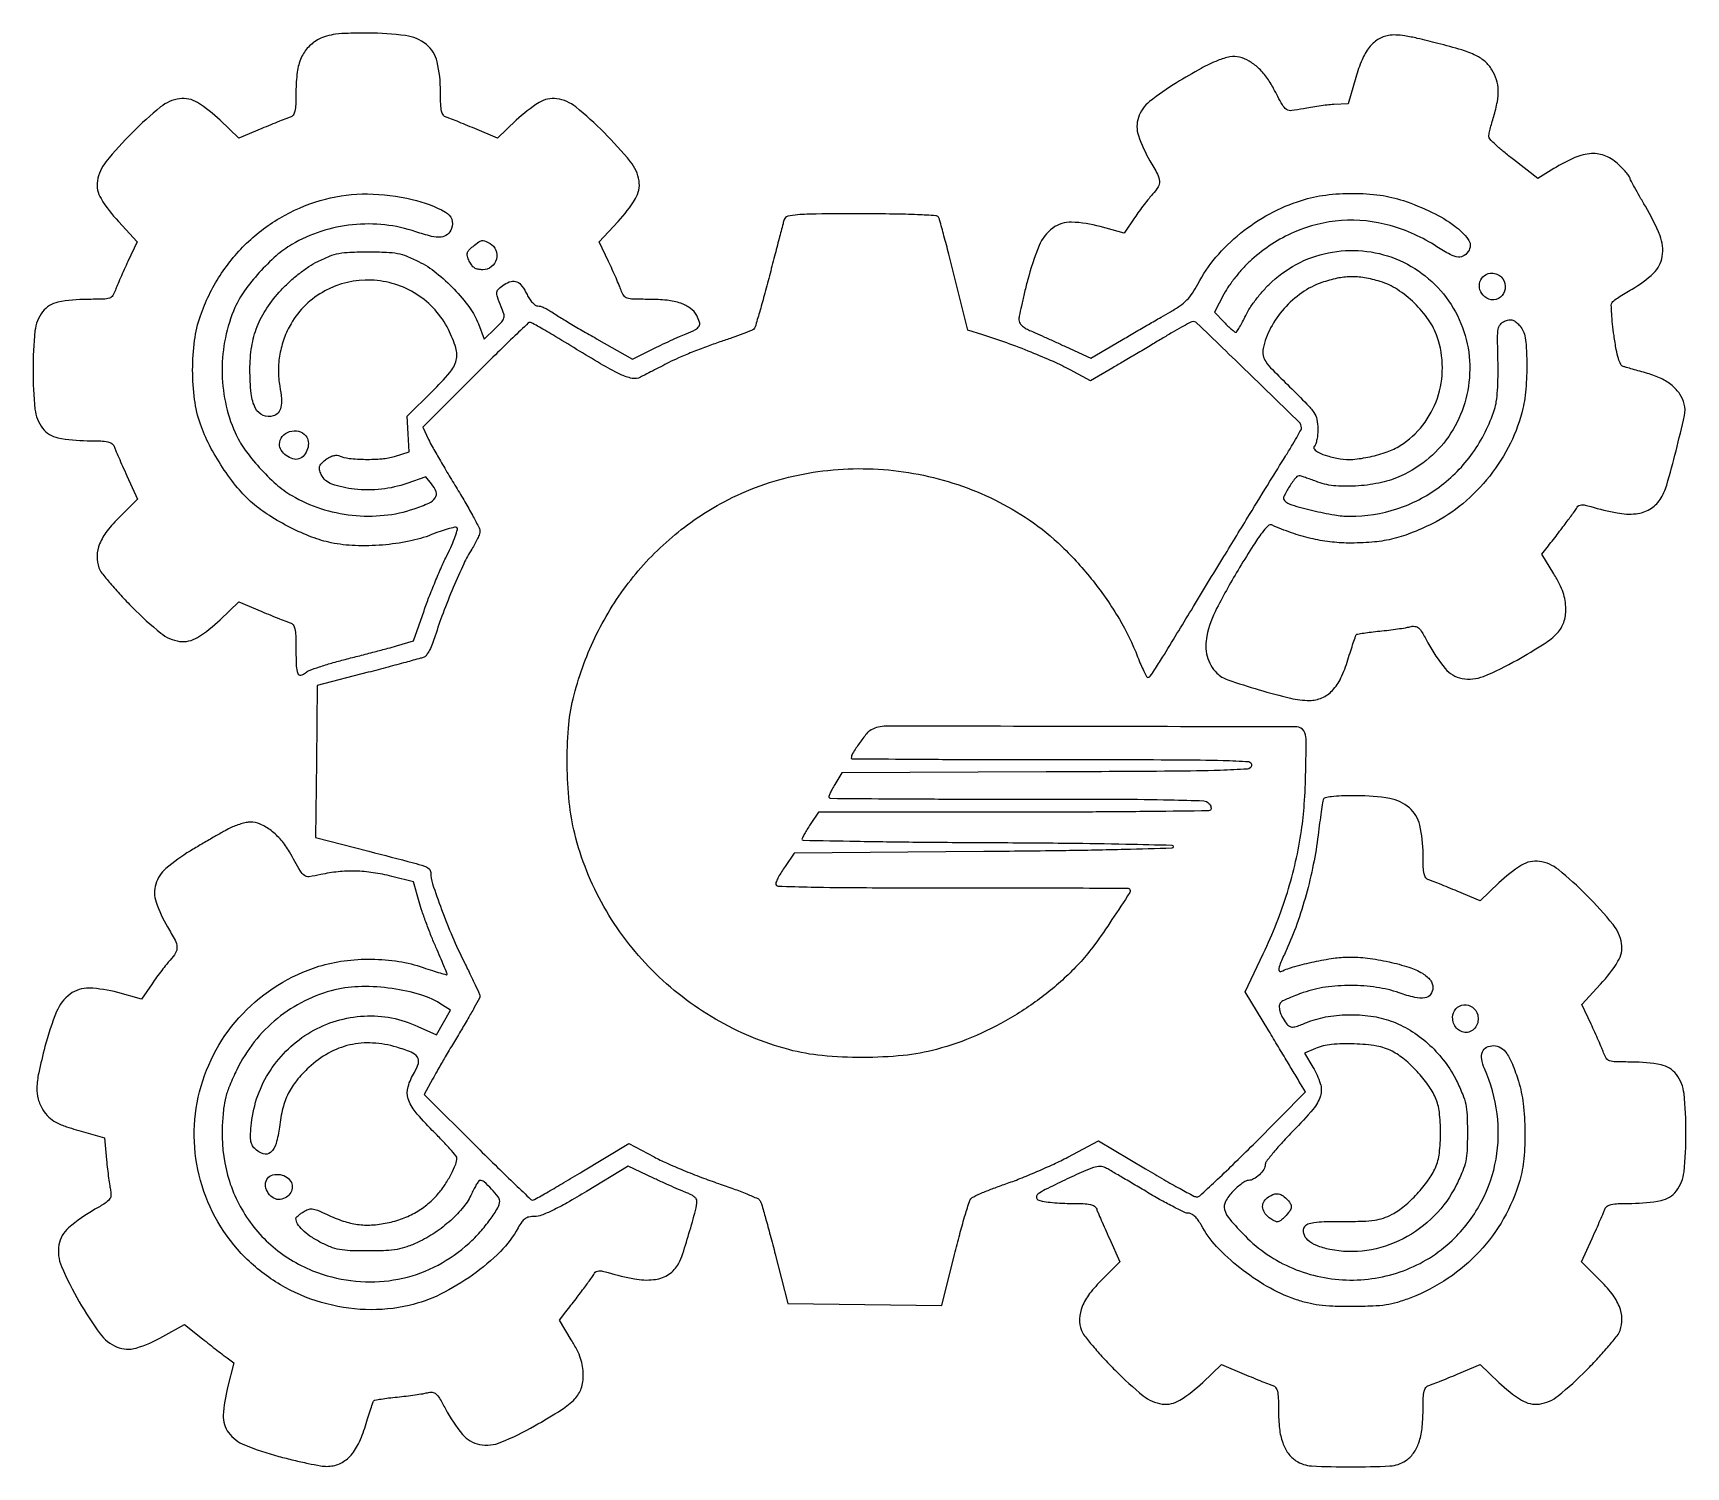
# Model space of a CAD drawing. Extents: x 94 to 597, y 81 to 517.
import ezdxf

# ---------------------------------------------------------------- set-up
doc = ezdxf.new("R2010")
doc.units = 0

msp = doc.modelspace()

# ---------------------------------------------------------------- linework, layer by layer
for points in [[(180.984398, 515.165194, 0.08125), (177.786467, 512.75009, 0.087495), (175.621391, 509.497404, 0.070145), (174.393075, 505.104962, 0.033113), (174.001554, 499.218615, -0.0082), (173.936067, 495.276967, -0.046911), (173.671855, 493.20388, -0.103425), (173.141337, 492.036765, -0.162085), (172.25, 491.404905, 0.018744), (171.200275, 491.042087, 0.002402), (168.981948, 490.168726, 0.002807), (166.359128, 489.104419, 0.002336), (163.582165, 487.944157), (156.66433, 485.015735), (150.960018, 490.456726, 0.049925), (144.023192, 495.862795, 0.177057), (138.596121, 497.029519, 0.137159), (132.827107, 494.512936, 0.025887), (124.222747, 486.723677, 0.02391), (116.189493, 477.845952, 0.133937), (113.592152, 472.051629, 0.178105), (114.67624, 466.631311, 0.049904), (119.987575, 459.639354), (125.699693, 453.5), (122.871243, 447.530757, 0.004211), (121.717287, 445.041446, 0.004038), (120.588896, 442.498131, 0.004001), (119.629654, 440.238759, 0.014518), (119.073416, 438.780757, -0.065453), (118.255643, 437.155382, -0.166567), (117.213615, 436.373332, -0.072523), (115.369082, 436.058738, -0.006034), (110.50236, 436, 0.048516), (101.588844, 435.133067, 0.18255), (96.897928, 432.224452, 0.139853), (94.587803, 426.385385, 0.024713), (94, 414.5, 0.024713), (94.587614, 402.618737, 0.139699), (96.896304, 396.778157, 0.182552), (101.583222, 393.868136, 0.048664), (110.481725, 393, -0.007865), (114.589929, 392.93537, -0.044758), (116.757134, 392.672031, -0.097467), (117.991313, 392.143383, -0.159884), (118.67711, 391.25, 0.015887), (119.086478, 390.192616, 0.001952), (120.063065, 387.91495, 0.002308), (121.246555, 385.218402, 0.001905), (122.532566, 382.354086), (125.773682, 375.208173), (120.360174, 369.861911, 0.033525), (116.529104, 365.534389, 0.06778), (114.262833, 361.596793, 0.087287), (113.466305, 357.909662, 0.099365), (114.03917, 354.347456, 0.077035), (114.936142, 352.748758, 0.009369), (117.485965, 349.620018, 0.010935), (120.687574, 346.001961, 0.008814), (124.279128, 342.252605, 0.026097), (132.840052, 334.48142, 0.137547), (138.598523, 331.968201, 0.176957), (144.024085, 333.13681, 0.049876), (150.960018, 338.543274), (156.66433, 343.984265), (163.582165, 341.055843, 0.002336), (166.359128, 339.895581, 0.002807), (168.981948, 338.831274, 0.002402), (171.200275, 337.957913, 0.018744), (172.25, 337.595095, -0.163043), (173.142484, 336.959916, -0.103099), (173.672525, 335.784234, -0.046506), (173.935717, 333.691925, -0.008047), (174, 329.698051, 0.009251), (174.097354, 324.436486, 0.086322), (174.566868, 322.225194, 0.358556), (175.498028, 321.715521, 0.137283), (176.918848, 322.420536, -0.093656), (178.049101, 323.108374, -0.008837), (181.119912, 324.202437, -0.011068), (184.863289, 325.370452, -0.008493), (189, 326.485662, 0.001439), (193.396811, 327.604707, 0.001312), (197.924929, 328.783742, 0.001312), (201.966353, 329.858727, 0.004261), (204.638056, 330.60136), (209.776111, 332.076831), (212.973069, 341.288415, -0.009126), (214.476538, 345.377913, -0.005872), (216.361318, 350.065455, -0.005902), (218.314101, 354.609935, -0.011034), (220.018188, 358.232283, 0.011987), (221.425423, 361.238473, 0.019419), (222.45906, 363.864337, 0.014112), (223.136913, 365.995462, 0.3361), (222.923736, 366.547134, 0.196105), (222.257326, 366.658976, 0.012209), (220.277975, 366.163182, 0.016588), (217.891544, 365.417059, 0.011445), (215.240561, 364.42199, -0.046336), (208.493258, 362.413147, -0.028987), (200.324822, 361.27199, -0.028832), (191.993215, 361.078665, -0.042595), (184.73742, 361.950516, -0.040661), (178.878025, 363.673544, -0.024832), (172.282676, 366.594591, -0.024692), (165.932354, 370.196524, -0.036807), (160.808067, 374.003114, -0.042579), (156.250077, 378.673712, -0.025951), (151.667206, 384.878071, -0.025736), (147.682968, 391.633874, -0.037152), (144.937838, 398, -0.050426), (143.153116, 405.551509, -0.032841), (142.564734, 414.5, -0.032841), (143.153116, 423.448491, -0.050426), (144.937838, 431, -0.06047), (150.908056, 443.245254, -0.061441), (159.607843, 453.63371, -0.061792), (170.521244, 461.548794, -0.062446), (183, 466.523178, -0.066822), (195.739273, 468.074111, -0.054432), (209.392924, 466.413153, -0.067013), (219.530032, 462.555357, -0.376329), (221.378765, 457.544662, -0.126808), (220.08852, 455.7323, -0.15378), (218.171402, 454.933746, -0.084412), (215.21932, 455.167186, -0.020247), (210.48981, 456.567342, 0.05517), (201.06135, 458.656778, 0.052476), (191.240066, 458.686235, 0.052412), (181.616363, 456.669344, 0.054749), (172.771788, 452.712146, 0.049191), (167.965413, 449.219552, 0.027691), (162.844075, 444.132234, 0.027722), (158.340414, 438.539359, 0.051575), (155.453517, 433.490811, 0.053644), (152.513985, 424.288921, 0.050651), (151.522935, 414.490532, 0.050624), (152.522092, 404.68792, 0.053463), (155.469274, 395.47356, 0.051785), (158.348221, 390.443802, 0.02763), (162.851424, 384.858973, 0.027598), (167.972024, 379.77528, 0.049167), (172.771788, 376.287854, 0.054844), (181.509906, 372.380279, 0.051003), (191.105258, 370.344962, 0.051381), (200.842438, 370.301846, 0.057596), (210, 372.285404, 0.023896), (214.43725, 374.03795, 0.135092), (216.377025, 375.647079, 0.241726), (216.627858, 377.488459, 0.087113), (215.292, 379.86129), (213.5, 382.047885), (207.774983, 380.023942, -0.058392), (200.02708, 378.265621, -0.052792), (191.807691, 378.2572, -0.057783), (184.957064, 379.788418, -0.204775), (181.700644, 382.757671, -0.039124), (181.183814, 384.176536, -0.137793), (181.186461, 385.138408, -0.124598), (181.693044, 386.01395, -0.029431), (182.950769, 387.161219, -0.042969), (183.994017, 387.866968, -0.048618), (185.101392, 388.350547, -0.054622), (186.126981, 388.564253, -0.1201), (186.914808, 388.451015, 0.068655), (190.222839, 387.62493, 0.023697), (195.152182, 387.327648, 0.024108), (200.199631, 387.506184, 0.052554), (204, 388.231454), (208.5, 389.591902), (208.190799, 395.045951), (207.881599, 400.5), (215.440799, 407.974972, 0.020199), (220.821827, 413.744063, 0.1135), (222.772128, 417.452285, 0.142586), (222.677616, 421.215025, 0.038501), (220.411734, 426.801285, 0.135866), (210.771414, 437.52209, 0.133482), (196.923562, 441.8504, 0.133962), (182.8281, 438.567996, 0.137246), (172.506202, 428.600795, 0.045694), (170.422007, 424.159472, 0.042433), (169.116279, 419.302463, 0.042752), (168.655973, 414.332689, 0.048159), (169.083807, 409.556446, -0.024534), (169.605574, 405.758397, -0.076361), (169.43836, 403.187941, -0.125181), (168.598387, 401.519718, -0.137849), (167.089725, 400.528478, -0.179077), (163.993806, 400.674296, -0.177571), (161.725152, 402.800263, -0.090206), (160.38763, 407.341108, -0.026638), (160, 414.611711, -0.039118), (160.550153, 421.633002, -0.054459), (162.201275, 427.712268, -0.054394), (165.127918, 433.297042, -0.038901), (169.507019, 438.834238, -0.021901), (172.07069, 441.370896, -0.018732), (174.979796, 443.815482, -0.019239), (177.945333, 445.945685, -0.02982), (180.672231, 447.524504, -0.02119), (184.253957, 449.136156, -0.048006), (187.103012, 449.969353, -0.037956), (190.442939, 450.347364, -0.009206), (196, 450.449694, -0.009206), (201.557061, 450.347364, -0.037956), (204.896988, 449.969353, -0.048006), (207.746043, 449.136156, -0.02119), (211.327769, 447.524504, -0.052117), (216.703801, 444.083654, -0.033323), (222.185462, 439.077402, -0.033634), (226.818841, 433.540963, -0.066292), (229.550106, 428.507971), (231.307665, 423.905867), (234.605046, 427.101815, 0.014323), (236.637541, 429.187957, 0.118974), (237.274173, 430.334449, 0.143459), (237.25602, 431.551318, 0.023977), (236.451214, 433.771005, -0.013721), (235.29742, 436.760466, -0.119316), (235.151445, 438.16731, -0.177114), (235.707945, 439.224065, -0.038883), (237.359095, 440.499633, -0.078646), (239.47832, 441.453836, -0.171224), (241.233495, 441.32538, -0.136113), (242.789817, 440.059673, -0.043148), (244.319572, 437.456039, 0.035294), (245.069061, 436.133349, 0.042554), (245.956991, 435.015212, 0.04773), (246.846432, 434.236352, 0.157233), (247.579451, 434, -0.077034), (248.37865, 433.876135, -0.025258), (249.497512, 433.457505, -0.024482), (250.711042, 432.860053, -0.025362), (251.84563, 432.153209, 0.015379), (253.473319, 431.093494, 0.002114), (256.939127, 429.005926, 0.002426), (261.06777, 426.569927, 0.00205), (265.45778, 424.03242), (276.41556, 417.758423), (282.45778, 420.806697, -0.005161), (285.082172, 422.096882, -0.003965), (287.973535, 423.453362, -0.004009), (290.698201, 424.679005, -0.009508), (292.75, 425.536065, 0.020596), (295.580315, 426.792721, 0.14694), (296.663917, 427.80388, 0.209918), (296.807125, 429.050798, 0.048016), (295.970356, 431.055391, 0.112639), (294.058801, 433.253743, 0.075523), (291.092417, 434.797984, 0.055943), (286.959375, 435.711141, 0.026425), (281.49764, 436, -0.006034), (276.630918, 436.058738, -0.072523), (274.786385, 436.373332, -0.166567), (273.744357, 437.155382, -0.065453), (272.926584, 438.780757, 0.014518), (272.370346, 440.238759, 0.004001), (271.411104, 442.498131, 0.004038), (270.282713, 445.041446, 0.004211), (269.128757, 447.530757), (266.300307, 453.5), (272.012425, 459.639354, 0.049904), (277.32376, 466.631311, 0.178105), (278.407848, 472.051629, 0.133937), (275.810507, 477.845952, 0.02391), (267.777253, 486.723677, 0.025887), (259.172893, 494.512936, 0.137159), (253.403879, 497.029519, 0.177057), (247.976808, 495.862795, 0.049925), (241.039982, 490.456726), (235.33567, 485.015735), (228.417835, 487.944157, 0.002336), (225.640872, 489.104419, 0.002807), (223.018052, 490.168726, 0.002402), (220.799725, 491.042087, 0.018744), (219.75, 491.404905, -0.162085), (218.858663, 492.036765, -0.103425), (218.328145, 493.20388, -0.046911), (218.063933, 495.276967, -0.0082), (217.998446, 499.218615, 0.056888), (216.96305, 508.272244, 0.167411), (213.682519, 513.513293, 0.137138), (207.376916, 516.232993, 0.033671), (196, 517, 0.006573), (189.924284, 516.92012, 0.023829), (186.070968, 516.634678, 0.037244), (183.303869, 516.085146, 0.053597)], [(506.464436, 516.264796, 0.099098), (503.286418, 515.044104, 0.086693), (500.647606, 512.647988, 0.065336), (498.435704, 508.873955, 0.02976), (496.524532, 503.473497), (494.22624, 495.5), (489.86312, 495.263535, 0.013505), (487.838895, 495.098902, 0.007115), (485.335126, 494.79092, 0.007074), (482.778599, 494.402524, 0.010823), (480.575608, 493.986691, -0.022706), (477.037787, 493.405575, -0.180345), (475.454675, 493.792074, -0.116671), (474.175407, 495.186943, -0.007258), (471.492992, 500.151348, 0.038098), (469.331915, 503.621167, 0.048044), (466.812575, 506.440848, 0.053187), (464.055836, 508.490381, 0.071905), (461.186552, 509.668027, 0.108488), (458.244105, 509.755659, 0.049655), (454.539241, 508.667864, 0.030894), (449.496178, 506.252997, 0.00877), (441.97257, 501.886211, 0.033633), (433.774034, 496.147906, 0.1422), (430.372416, 491.28486, 0.1662), (430.380724, 485.807904, 0.050504), (433.903402, 478.16383, -0.012979), (436.196968, 474.032479, -0.100836), (436.80301, 471.923705, -0.160021), (436.382191, 470.192809, -0.047123), (434.707358, 467.989782, 0.016347), (433.606597, 466.713024, 0.006126), (432.144981, 464.855063, 0.006061), (430.601157, 462.791006, 0.007318), (429.203824, 460.814688), (425.992932, 456.129376), (418.764532, 458.132468, 0.059051), (410.057188, 459.469538, 0.169954), (404.305964, 457.676038, 0.136863), (400.166055, 452.339391, 0.033505), (396.626187, 441.684527, 0.003958), (395.615035, 437.654926, 0.005254), (394.762881, 433.97289, 0.003797), (394.105863, 430.880187, 0.051562), (393.992347, 429.733821, 0.137246), (394.220925, 428.930217, 0.062441), (394.909101, 428.0698, 0.052388), (395.951119, 427.249725, 0.038735), (397.25, 426.565811, -0.002868), (398.994922, 425.80127, -0.000732), (401.81251, 424.542484, -0.000746), (405.024856, 423.095932, -0.000756), (408.218121, 421.646419), (415.936242, 418.12886), (425.218121, 423.566722, -0.000561), (429.182001, 425.883022, -0.000462), (433.41781, 428.346617, -0.000466), (437.312335, 430.602061, -0.00124), (440.097827, 432.202559, 0.022702), (443.021603, 434.053739, 0.045335), (445.11261, 435.816545, 0.047324), (446.795228, 437.875429, 0.027074), (448.437082, 440.636592, -0.05574), (453.948816, 448.803206, -0.046715), (461.438055, 456.099947, -0.045754), (470.328859, 462.021642, -0.048169), (480, 466.109022, -0.043964), (487.372489, 467.724651, -0.032619), (495.699873, 468.247014, -0.032869), (503.92966, 467.684191, -0.047993), (511, 466.029402, -0.030035), (519.786596, 462.459962, -0.049549), (526.634054, 458.30927, -0.067747), (530.737661, 454.255842, -0.295056), (531.005767, 451.010776, -0.112234), (529.548338, 449.331975, -0.185751), (527.760456, 448.84674, -0.098736), (525.246462, 449.622023, -0.020067), (521.217837, 452.015575, 0.075893), (507.023381, 458.435115, 0.085767), (492.158766, 459.958364, 0.086578), (477.757465, 456.407834, 0.079143), (464.901335, 448.12378, 0.023528), (462.523609, 445.783749, 0.016963), (460.090294, 442.966569, 0.0172), (457.933178, 440.093991, 0.031856), (456.419023, 437.602098), (453.535374, 432.094402), (456.454778, 429.047201, 0.010221), (457.619891, 427.879818, 0.014546), (458.705187, 426.895115, 0.010471), (459.636845, 426.131168, 0.168022), (460.016154, 426, 0.254672), (460.358881, 426.186673, 0.009234), (461.16975, 427.494965, 0.014914), (462.081804, 429.138774, 0.009675), (463.041799, 431.089243, -0.03617), (464.372662, 433.466619, -0.019468), (466.329653, 436.198717, -0.018847), (468.624966, 438.933784, -0.022129), (471.005266, 441.339243, -0.146353), (489.48377, 450.397059, -0.146404), (509.89815, 447.818996, -0.146637), (525.518717, 434.45877, -0.146913), (531.20116, 414.719561, -0.068201), (529.686852, 404.536983, -0.0722), (525.496038, 395.350077, -0.072573), (518.889039, 387.771541, -0.070003), (510.315412, 382.286862, -0.052606), (504.365442, 380.287207, -0.036407), (497.334971, 379.251085, -0.036971), (490.453678, 379.253605, -0.068474), (485, 380.421764, 0.001867), (483.210788, 381.062755, 0.002384), (481.556987, 381.639415, 0.001849), (480.166682, 382.111032, 0.020084), (479.598253, 382.276444, 0.292885), (478.354168, 381.854732, 0.025811), (476.324936, 379.02749, 0.025607), (474.603387, 376.018795, 0.324168), (474.797769, 374.802231, 0.126753), (477.027764, 373.485925, 0.011071), (483.434937, 371.788791, 0.01537), (490.030648, 370.410147, 0.043857), (494.697597, 370, 0.078778), (509.055582, 372.276307, 0.080461), (521.890527, 378.877572, 0.079711), (532.078881, 389.257243, 0.075306), (538.750582, 402.5, 0.045072), (539.296761, 404.872486, 0.01658), (539.650557, 408.294222, 0.014403), (539.823502, 412.502856, 0.009169), (539.793738, 417.404971, -0.003569), (539.674175, 424.326731, -0.044475), (539.880537, 426.941559, -0.131286), (540.524156, 428.34967, -0.115837), (541.811742, 429.3292, -0.050116), (543.069396, 429.745349, -0.115642), (544.058992, 429.734606, -0.102355), (545.016133, 429.278006, -0.034084), (546.192462, 428.251983, -0.076392), (547.283443, 426.764784, -0.065865), (547.946499, 424.942018, -0.038225), (548.329946, 422.239232, -0.008458), (548.552645, 417.564311, -0.015113), (548.554408, 413.750551, -0.012335), (548.332362, 409.675091, -0.012654), (547.931477, 405.84936, -0.024873), (547.385517, 402.839671, -0.05801), (543.561382, 392.201026, -0.051421), (537.270352, 382.249033, -0.051647), (529.113837, 373.831819, -0.059797), (519.772901, 367.732325, -0.021764), (513.183253, 364.825083, -0.036464), (507.400652, 363.042138, -0.036579), (501.433213, 362.121567, -0.022067), (494.277335, 361.865227, -0.029354), (488.606328, 362.245816, -0.026456), (482.815179, 363.29127, -0.025356), (476.926897, 364.998527, -0.022165), (470.965138, 367.360582, 0.314367), (469.853529, 367.14954, 0.031551), (467.992577, 364.988495, 0.021075), (465.349046, 361.171314, 0.004675), (461.166012, 354.412558, 0.017268), (454.188277, 341.947478, 0.065917), (451.189427, 333.58037, 0.117077), (451.316468, 327.411196, 0.13522), (454.243516, 322.328429, 0.113406), (457.594744, 320.256923, 0.010149), (467.0866, 317.242546, 0.01308), (476.680881, 314.679499, 0.05879), (482.439952, 314, 0.102522), (486.218743, 314.783052, 0.101158), (489.395837, 317.004965, 0.078765), (492.013202, 320.817091, 0.03843), (494.13915, 326.336879, -0.003203), (494.990255, 329.115574, -0.004782), (495.773037, 331.532662, -0.002136), (496.467999, 333.581419, -0.09719), (496.690679, 333.9658, -0.171055), (497.056899, 334.172152, -0.004403), (498.946917, 334.487806, -0.008857), (501.201708, 334.803173, -0.005874), (503.799133, 335.088741, 0.005485), (506.547902, 335.388787, 0.005628), (509.265995, 335.746777, 0.005465), (511.616665, 336.109596, 0.023533), (513, 336.406072, -0.088189), (514.479547, 336.528053, -0.160503), (515.579457, 336.047439, -0.077087), (516.680009, 334.704924, -0.010217), (518.486058, 331.494065, 0.050133), (523.725736, 323.704308, 0.173891), (528.872462, 320.659991, 0.145819), (535.3778, 321.311294, 0.032019), (545.589332, 326.286889, 0.011111), (553.877443, 331.2509, 0.061528), (557.89444, 334.531004, 0.111566), (559.81703, 337.731639, 0.082217), (560.456023, 341.830564, 0.03744), (560.239252, 344.39702, 0.042861), (559.642751, 346.78506, 0.036044), (558.5512, 349.348894, 0.017016), (556.798891, 352.491986), (553.185736, 358.483972), (555.140441, 360.991986, 0.002349), (558.228652, 364.992991, 0.003457), (560.900867, 368.53943, 0.00289), (563.038782, 371.452997, 0.028011), (563.867145, 372.741808, -0.138635), (564.39975, 373.268735, -0.113938), (565.17183, 373.488768, -0.066157), (566.311861, 373.395774, -0.018874), (568.035167, 372.953433, 0.026269), (576.022025, 371.02872, 0.071614), (581.816804, 370.791192, 0.106395), (586.037623, 372.16192, 0.118126), (589.135912, 375.113568, 0.073065), (591.150684, 379.522975, 0.008649), (593.982695, 389.940771, 0.006675), (596.5387, 400.626737, 0.117369), (596.495437, 404.162156, 0.087653), (595.158567, 407.149649, 0.070606), (592.791618, 409.759649, 0.061518), (589.462517, 411.895066, 0.042919), (585.284674, 413.475576, -0.000128), (582.955578, 414.135595, -0.000149), (580.741079, 414.764468, -0.000133), (578.86723, 415.297746, -0.000897), (577.940275, 415.563611, -0.208315), (577.137227, 416.228918, -0.0441), (576.447036, 417.956771, -0.029133), (575.791759, 420.710189, -0.008698), (575.112112, 424.976018, -0.008261), (574.674201, 428.48716, -0.011762), (574.410352, 431.619466, -0.007864), (574.293702, 434.22233, -0.146697), (574.504351, 435.00704, -0.096068), (575.030352, 435.577215, -0.009441), (576.563665, 436.66089, -0.011656), (578.462312, 437.886053, -0.008984), (580.587023, 439.136022, 0.061601), (587.136647, 443.980529, 0.164172), (589.813876, 449.055195, 0.136876), (589.105715, 455.349094, 0.038017), (584.653684, 464.332628, -0.003772), (582.870284, 467.386505, -0.005688), (581.36702, 470.076276, -0.002464), (580.124331, 472.387491, -0.122712), (580, 472.886461, 0.166727), (579.853597, 473.313307, 0.01041), (579.001021, 474.364061, 0.014465), (577.902054, 475.588623, 0.010174), (576.599219, 476.903833, 0.091238), (572.617163, 479.557403, 0.116196), (568.283149, 480.321359, 0.08848), (563.179267, 479.108115, 0.035445), (556.790249, 475.775921), (551.970834, 472.810505), (544.485417, 478.543872, -0.009445), (541.617206, 480.827977, -0.013977), (539.198841, 482.946282, -0.009083), (537.290537, 484.780012, -0.19937), (537, 485.479689, -0.053307), (537.077707, 486.206488, -0.006498), (537.437445, 487.770917, -0.007644), (537.918957, 489.623377, -0.006236), (538.489176, 491.591069, 0.026196), (539.610859, 496.132238, 0.056551), (539.886657, 499.71663, 0.068584), (539.345441, 502.811148, 0.059423), (537.974365, 505.810176, 0.074707), (535.88563, 508.306956, 0.067822), (533.089728, 510.177255, 0.041317), (528.795191, 511.850632, 0.010081), (521.463599, 513.870285, 0.004439), (515.237056, 515.392483, 0.018148), (511.419219, 516.144949, 0.029954), (508.714563, 516.411996, 0.051973)], [(322.588054, 460.25, 0.011025), (322.232398, 459.016685, 0.00044), (321.039964, 454.494729, 0.000775), (319.640882, 449.136366, 0.000548), (318.0857, 443.115034, -0.00351), (316.510736, 437.162971, -0.005356), (315.052618, 432.02284, -0.002113), (313.739766, 427.644948, -0.130077), (313.315034, 426.958794, -0.095183), (312.662875, 426.542596, -0.003577), (309.948791, 425.486539, -0.006347), (306.698979, 424.295734, -0.004411), (303, 423.029925, 0.008811), (298.923507, 421.594736, 0.006795), (294.528125, 419.891324, 0.006876), (290.463905, 418.187038, 0.016287), (287.5, 416.779396, 0.000008), (285.009131, 415.495331, 0.000008), (282.486517, 414.194801, 0.000008), (280.263436, 413.04861, 0.000028), (278.858357, 412.324045, -0.171523), (276.287883, 411.971178, -0.061415), (272.732622, 413.17305, -0.022404), (266.679092, 416.428972, -0.002099), (252.192246, 425.161536, 0.004618), (249.724163, 426.632376, 0.006831), (247.530605, 427.872451, 0.003436), (245.656516, 428.881717, 0.122388), (245.180525, 429, 0.19284), (244.702248, 428.808414, 0.000631), (240.000784, 424.310565, 0.003334), (234.697809, 419.156102, 0.002067), (228.535915, 413.035967), (212.595272, 397.071934), (214.369411, 393.351527, 0.0169), (215.461073, 391.248312, 0.00301), (217.657562, 387.399423, 0.003251), (220.289209, 382.919267, 0.002927), (223.071775, 378.313448, -0.005557), (225.726257, 373.866961, -0.008032), (227.964834, 369.8745, -0.004631), (229.75669, 366.480006, -0.119675), (230, 365.478016, -0.089724), (229.850581, 364.652061, -0.017449), (229.268508, 363.24734, -0.018031), (228.46311, 361.637094, -0.015815), (227.509815, 360.015548, 0.031819), (225.068849, 355.541866, 0.009213), (221.878375, 348.348081, 0.009598), (218.756413, 340.527578, 0.014753), (216.386764, 333.634574, -0.019403), (215.575987, 331.345571, -0.025079), (214.648285, 329.319366, -0.024256), (213.732172, 327.748669, -0.158184), (213.030993, 327.181059, -0.024383), (211.922316, 326.816128, -0.000791), (207.396604, 325.575037, -0.001518), (202.04985, 324.135304, -0.001054), (196, 322.539579), (180.5, 318.486188), (180.231917, 295.384432), (179.963834, 272.282676), (196.231917, 268.08989, -0.000609), (209.771477, 264.582723, -0.01886), (213.097193, 263.581606, -0.098384), (214.499634, 262.766946, -0.215342), (215, 261.659029, 0.080796), (215.565795, 258.180487, 0.008644), (218.300675, 250.443416, 0.011403), (221.642447, 242.073343, 0.01537), (225.067516, 234.671744, -0.003092), (226.957793, 230.836795, -0.004676), (228.551083, 227.473595, -0.001909), (229.875347, 224.58039, -0.106761), (230, 224.003253, -0.125648), (229.854605, 223.433808, -0.002062), (228.25584, 220.53556, -0.005213), (226.337977, 217.175391, -0.003421), (224.062435, 213.343781, 0.001888), (221.603076, 209.231423, 0.001775), (219.123479, 205.015407, 0.001765), (216.951557, 201.261967, 0.00614), (215.586825, 198.815051), (213.04878, 194.130102), (229.150431, 178.065051, 0.002187), (235.377493, 171.906267, 0.003521), (240.743329, 166.719109, 0.000705), (245.494142, 162.203546, 0.191959), (246.004788, 162, 0.129629), (246.548475, 162.143365, 0.000907), (250.735233, 164.526423, 0.003423), (255.518013, 167.303854, 0.002175), (261.051438, 170.600589), (275.345381, 179.201177), (282.977778, 175.134466, 0.017327), (286.739954, 173.294292, 0.007445), (291.876977, 171.089795, 0.007356), (297.423111, 168.901747, 0.009638), (302.555088, 167.076073, -0.007284), (307.186938, 165.452841, -0.010627), (311.21422, 163.877365, -0.006406), (314.52185, 162.451689, -0.156196), (315.25928, 161.792195, -0.062262), (315.681625, 160.812108, -0.001823), (316.923946, 156.473332, -0.003634), (318.333012, 151.341175, -0.002494), (319.860006, 145.5), (323.701453, 130.5), (347.120786, 130.232444), (370.540119, 129.964888), (374.418454, 145.494256, -0.004325), (375.984409, 151.541569, -0.006253), (377.481125, 156.855629, -0.003441), (378.82841, 161.306585, -0.097077), (379.398394, 162.364073, -0.110872), (380.264655, 163.039234, -0.008563), (382.967028, 164.259299, -0.011388), (386.280965, 165.59903, -0.00844), (390, 166.933572, 0.012682), (394.31452, 168.523235, 0.007172), (399.463175, 170.655993, 0.007156), (404.596349, 172.956787, 0.011668), (408.874638, 175.071234), (418.249276, 179.979847), (432.54552, 171.489924, 0.003822), (438.120775, 168.23641, 0.005756), (443.034191, 165.493915, 0.002521), (447.254162, 163.229267, 0.12248), (448.176056, 163, 0.187093), (449.052671, 163.339916, 0.002115), (453.775265, 167.687273, 0.006159), (459.1906, 172.840462, 0.003934), (465.36351, 178.956674), (481.216672, 194.913349), (479.23642, 198.206674, 0.000109), (478.065035, 200.153827, 0.000016), (475.724396, 204.042387, 0.000018), (472.961174, 208.632268, 0.000016), (470.061374, 213.448261), (462.866581, 225.396523), (468.368971, 236.948261, 0.017188), (472.419328, 246.263324, 0.01863), (475.703155, 255.590172, 0.018987), (478.230075, 264.964307, 0.019497), (480.012973, 274.420979, 0.020666), (480.861811, 282.396577, 0.010658), (481.297211, 292.425241, 0.005352), (481.409102, 302.265377, 0.143552), (480.682549, 304.75, 0.254878), (478.568412, 305.910521, 0.0002), (415.585946, 306.067704, 0.000353), (353.553086, 306.153853, 0.123644), (349.048279, 305.025838, 0.101217), (347.642401, 303.858064, 0.015512), (345.444809, 300.936359, 0.013576), (343.412907, 297.879958, 0.14081), (343, 296.44284, 0.412031), (343.180788, 296.260698, 0.000052), (360.940289, 296.130084, 0.001133), (380.654714, 296.031822, 0.000679), (404.073324, 296, -0.000509), (442.095413, 295.961285, -0.006692), (456.170774, 295.744216, -0.00966), (463.946832, 295.369713, -0.450644), (464.809719, 294.25, -0.340987), (463.537034, 293.126211, -0.008497), (455.300569, 292.721427, -0.00647), (440.706965, 292.441614, -0.000522), (402.313293, 292.242458), (340.153797, 291.984916), (337.962831, 288.439859, 0.014809), (337.157777, 287.046622, 0.022981), (336.555973, 285.79565, 0.019219), (336.166607, 284.773632, 0.28511), (336.250204, 284.416463, 0.196856), (336.718562, 284.220287, 0.000096), (353.332183, 284.091941, 0.001295), (371.840049, 284.000461, 0.000787), (393.729912, 283.983418, -0.000826), (424.212606, 283.957308, -0.005011), (439.999305, 283.759497, -0.00344), (450.261209, 283.457388, -0.213603), (451.856965, 282.672347, -0.050217), (452.238969, 282.104733, -0.066068), (452.458694, 281.521129, -0.081866), (452.491773, 281.011134, -0.173408), (452.324657, 280.657991, -0.19589), (451.683975, 280.388233, -0.000166), (434.441375, 280.193285, -0.001704), (415.151896, 280.047349, -0.001039), (392.369384, 280), (333.072102, 280), (330.536051, 276.267865, 0.008769), (329.564654, 274.782961, 0.011947), (328.744965, 273.408911, 0.00889), (328.11395, 272.243356, 0.12018), (328, 271.776123, 0.40874), (328.307265, 271.46305, 0.000178), (344.596938, 271.163786, 0.002101), (362.835205, 270.911872, 0.00126), (384.500214, 270.758257, -0.001199), (409.080304, 270.586947, -0.003225), (426.560799, 270.310434, -0.000571), (440.528853, 269.983398, -0.406986), (441.000614, 269.5, -0.406047), (440.530375, 269.016245, -0.00054), (426.200228, 268.628249, -0.003147), (408.325591, 268.276147, -0.001184), (383.298419, 268), (325.596038, 267.5), (322.831241, 263.5, 0.013076), (321.770195, 261.875703, 0.016027), (320.868843, 260.303078, 0.014556), (320.199418, 258.949487, 0.101329), (320.033221, 258.233884, 0.412425), (320.714233, 257.511765, 0.002413), (330.830691, 257.233312, 0.004991), (345.850189, 257.042429, 0.000913), (373.633121, 257.01743, -0.000614), (394.222734, 257.011224, -0.001014), (411.614636, 256.94938, -0.000059), (427.272268, 256.860127, -0.197401), (427.617301, 256.716033, -0.353831), (427.740903, 255.545785, -0.002925), (422.337412, 247.312463, -0.009842), (416.999816, 239.615389, -0.028623), (412.915204, 234.597598, -0.036902), (403.573606, 225.779841, -0.034037), (392.791558, 218.167736, -0.034032), (381.074611, 212.087774, -0.036861), (368.945073, 207.838968, -0.041254), (358.803991, 205.985433, -0.024193), (346.47297, 205.369093, -0.024194), (334.141643, 205.946804, -0.041299), (324, 207.768665, -0.066828), (301.634316, 217.060508, -0.065722), (282.370268, 231.964153, -0.066048), (267.71125, 251.280353, -0.068705), (258.834564, 273.5, -0.035658), (257.184817, 283.01975, -0.022049), (256.546471, 294.362688, -0.022143), (256.905936, 305.539372, -0.041011), (258.337336, 314.5, -0.051152), (264.946725, 333.031325, -0.052448), (275.137792, 349.667939, -0.052973), (288.459882, 363.67734, -0.054287), (304.32529, 374.443755, -0.070871), (326.820397, 382.559675, -0.066231), (351.225399, 384.331589, -0.065819), (375.384747, 379.654229, -0.068393), (397.158259, 368.886604, -0.04361), (407.093765, 360.802716, -0.032677), (416.560827, 350.336156, -0.03271), (424.57188, 338.740544, -0.044057), (430.131193, 327.264676, 0.00946), (431.091653, 324.873753, 0.01475), (432.017704, 322.856668, 0.00888), (432.853139, 321.242722, 0.270093), (433.226947, 321.014676, 0.23921), (433.987221, 321.381377, 0.019312), (435.304035, 323.252783, 0.006779), (437.731349, 327.115866, 0.000263), (446.489331, 341.5, -0.000261), (456.373673, 357.734228, -0.000524), (464.195492, 370.53565, -0.000653), (470.403517, 380.642315, -0.001472), (475.141736, 388.283104, 0.00441), (477.003424, 391.32499, 0.006575), (478.572885, 394.020662, 0.003145), (479.857368, 396.328916, 0.126039), (480, 396.885751, 0.202128), (479.2388, 398.691784, 0.000877), (463.785618, 413.714593, 0.000732), (448.175512, 428.792547, 0.266177), (446.674077, 429.170023, 0.056425), (445.904146, 428.856492, 0.002766), (443.494885, 427.524697, 0.004456), (440.650087, 425.89806, 0.0032), (437.5, 424.032287, -0.0008), (433.936459, 421.898463, -0.000527), (429.830436, 419.45459, -0.00053), (425.830722, 417.085429, -0.001025), (422.624889, 415.199955), (415.749778, 411.175382), (409.624889, 414.508463, 0.019449), (404.497654, 417.045396, 0.009383), (397.752918, 419.911471, 0.009021), (390.321023, 422.751429, 0.009836), (383.001465, 425.23646), (378.50293, 426.66569), (374.332825, 443.296693, 0.002008), (372.688355, 449.745183, 0.003032), (371.199578, 455.346709, 0.001189), (369.88175, 460.141616, 0.070863), (369.522343, 460.963848, 0.244277), (368.71853, 461.443552, 0.003711), (363.124409, 461.731676, 0.007832), (355.880681, 461.937261, 0.003178), (346.008371, 462, 0.001652), (332.302223, 461.954703, 0.016995), (326.64459, 461.724898, 0.040853), (323.660267, 461.254788, 0.26337)], [(233.065741, 452.964816, -0.177174), (234.841999, 450.974748, -0.163123), (234.992023, 448.228924, -0.159132), (233.45067, 445.898916, -0.169276), (230.871572, 445, -0.04888), (229.420361, 445.142209, -0.093279), (228.336575, 445.576826, -0.094016), (227.490351, 446.372922, -0.050269), (226.764522, 447.617473, -0.033085), (226.190207, 449.136906, -0.136265), (226.166468, 450.110718, -0.131632), (226.648524, 450.976076, -0.030042), (227.896745, 452.117473, -0.011628), (229.695971, 453.506392, -0.118466), (230.558883, 453.869514, -0.144455), (231.42225, 453.761517, -0.02001)], [(486.165162, 441.0923, 0.069648), (480.091369, 437.994779, 0.058652), (474.696246, 433.187531, 0.059076), (470.600606, 427.299663, 0.07322), (468.354048, 421.02024, 0.096775), (468.344818, 418.944126, 0.104481), (469.126084, 417.079176, 0.043221), (471.162823, 414.617952, 0.00474), (476.363081, 409.436097, -0.005134), (481.660044, 404.149556, -0.045122), (483.755886, 401.589035, -0.092814), (484.688338, 399.447474, -0.056449), (485, 396.695692, -0.022509), (484.922441, 394.973748, -0.026192), (484.689907, 393.351767, -0.026578), (484.353168, 392.021391, -0.121682), (483.944365, 391.344365, 0.395947), (483.915453, 390.423413, 0.097359), (485.234966, 389.411839, 0.047574), (487.901049, 388.393455, 0.018729), (491.72997, 387.487469, 0.073225), (495.625502, 387.297607, 0.030041), (500.864781, 388.12998, 0.03014), (506.102284, 389.624043, 0.056298), (510.066723, 391.54212, 0.086329), (516.915064, 397.736846, 0.083869), (521.352554, 405.939531, 0.08291), (522.881408, 415.229763, 0.081696), (521.323707, 424.563372, 0.070323), (518.68329, 429.776732, 0.047757), (514.367089, 434.852826, 0.047907), (509.188512, 438.997423, 0.072761), (503.96637, 441.417347, 0.028938), (499.1417, 442.551145, 0.047839), (494.97248, 442.874266, 0.048338), (490.848371, 442.398481, 0.030277)], [(540.8, 442.8, -0.185679), (542.036713, 440.017378, -0.189179), (541.077246, 437.149911, -0.203597), (538.502297, 435.834597, -0.201037), (535.75, 436.765747, -0.133741), (534.328018, 438.927287, -0.155616), (534.310327, 441.377888, -0.16623), (535.695752, 443.274109, -0.153786), (538, 444, -0.062206), (538.700322, 443.912533, -0.039117), (539.4825, 443.6475, -0.038823), (540.223325, 443.259462, -0.056383)], [(176.989223, 394.512986, -0.147429), (177.73863, 392.740348, -0.098428), (177.541391, 390.529992, -0.098438), (176.513842, 388.563297, -0.147495), (174.926012, 387.476517, -0.150336), (173.062446, 387.459942, -0.089643), (171.066775, 388.469537, -0.088826), (169.535371, 390.12513, -0.143284), (169, 391.954988, -0.177228), (169.845967, 394.26668, -0.140744), (172.071167, 395.755022, -0.13599), (174.808468, 395.863327, -0.163252)], [(486.57648, 283.75, 0.033374), (486.388377, 282.885485, 0.001757), (485.982089, 280.083671, 0.002764), (485.528743, 276.745057, 0.002007), (485.059606, 273.024199, -0.019871), (483.607013, 264.08809, -0.017111), (481.390142, 254.832903, -0.017403), (478.602789, 245.951881, -0.023473), (475.433626, 238.150304, 0.00563), (473.727804, 234.346175, 0.040752), (473.080665, 232.449515, 0.213739), (473.208646, 231.720516, 0.361778), (473.769006, 231.558404, -0.035426), (478.010523, 233.067488, -0.015165), (483.856569, 234.502273, -0.015176), (489.786058, 235.581219, -0.034941), (494.302595, 235.942354, -0.034243), (500.076986, 235.604024, -0.022531), (506.637436, 234.464106, -0.022443), (512.712567, 232.835155, -0.059954), (516.787915, 230.982782, -0.035199), (518.228983, 229.961045, -0.063375), (519.222332, 228.909814, -0.076295), (519.800747, 227.793938, -0.081662), (520, 226.582086, -0.16499), (519.308985, 224.544976, -0.194068), (517.565429, 223.515511, -0.096071), (514.47776, 223.643921, -0.02566), (509.734302, 225.030682, 0.048167), (502.881039, 226.703963, 0.03508), (495.053173, 227.277063, 0.035228), (487.270748, 226.751144, 0.050507), (480.558314, 225.116814, 0.008092), (478.216564, 224.246202, 0.010416), (476.095376, 223.366935, 0.008425), (474.3578, 222.568703, 0.084679), (473.708977, 222.108977, 0.186984), (473.254554, 221.07953, 0.075561), (473.417911, 219.526992, 0.059034), (474.140725, 217.683132, 0.040021), (475.362359, 215.783627, 0.08254), (476.302741, 214.899532, 0.164474), (477.277724, 214.636173, 0.071256), (478.745056, 214.940467, 0.007219), (482.085654, 216.202419, -0.05455), (488.089403, 217.842282, -0.039625), (494.999776, 218.385412, -0.039532), (501.931326, 217.831131, -0.05328), (508, 216.182392, -0.050683), (513.768359, 213.230343, -0.04436), (519.109549, 209.059658, -0.043836), (523.691832, 203.95539, -0.046654), (527.206993, 198.231101, -0.016334), (529.05442, 194.146983, -0.046479), (529.97401, 191.166211, -0.041027), (530.386374, 187.867, -0.010584), (530.5, 182.5, -0.010584), (530.386374, 177.133, -0.041027), (529.97401, 173.833789, -0.046479), (529.05442, 170.853017, -0.016334), (527.206993, 166.768899, -0.080454), (520.399791, 157.193949, -0.0797), (510.89836, 150.220503, -0.081282), (499.867367, 146.664202, -0.088822), (488.627514, 146.973528, -0.042587), (484.637349, 148.163437, -0.090619), (481.91079, 149.856489, -0.145651), (480.707026, 151.84162, -0.194053), (480.972593, 153.913119, -0.178026), (481.925325, 154.728034, -0.055185), (483.784369, 155.192779, -0.028338), (486.92539, 155.43844, -0.005348), (492.680997, 155.5, 0.006938), (498.692154, 155.583421, 0.029381), (502.277543, 155.894325, 0.045832), (504.947965, 156.53889, 0.040778), (507.568214, 157.677583, 0.05123), (511.322949, 160.212479, 0.031249), (515.209003, 163.896221, 0.031322), (518.584514, 168.011024, 0.053928), (520.771408, 171.860436, 0.072928), (521.959121, 176.266713, 0.029432), (522.326359, 182.5, 0.029432), (521.959121, 188.733287, 0.072928), (520.771408, 193.139564, 0.053954), (518.578929, 196.998337, 0.031535), (515.200251, 201.112552, 0.031483), (511.314966, 204.785072, 0.052058), (507.568214, 207.295279, 0.082201), (502.91655, 208.848312, 0.03072), (496.043983, 209.515494, 0.030819), (489.11076, 209.333362, 0.077998), (484.23075, 208.120706), (480.961499, 206.741412), (483.48075, 202.442636, -0.054124), (485.723434, 197.446809, -0.154472), (485.750867, 193.680704, -0.102356), (483.532305, 189.650727, -0.016831), (477.5, 183.056164, 0.008202), (474.243241, 179.616941, 0.011949), (471.496875, 176.472045, 0.007548), (469.323227, 173.777815, 0.167482), (469, 172.839921, -0.145917), (468.556697, 171.35324, -0.058857), (467.183239, 169.713171, -0.058577), (465.444603, 168.42127, -0.131251), (463.867426, 168, 0.130835), (463.095891, 167.794596, 0.02471), (461.857641, 167.001277, 0.02489), (460.466819, 165.901715, 0.020572), (459.097012, 164.600091, 0.067389), (456.888837, 161.604387, 0.195148), (456.598412, 159.093972, 0.111215), (458.164783, 156.169978, 0.015593), (462.83777, 151.098198, 0.099958), (477.362794, 141.249103, 0.097074), (494.725792, 137.674036, 0.097509), (512.089442, 140.921348, 0.101879), (526.621327, 150.490893, 0.075163), (534.804313, 161.58878, 0.077856), (539.218091, 174.478582, 0.076692), (539.513626, 188.269162, 0.069869), (535.700132, 201.985969, -0.060906), (534.850223, 204.844326, -0.136973), (535.085066, 207.074875, -0.18034), (536.352489, 208.479783, -0.120568), (538.47848, 209, -0.145014), (540.626656, 208.363587, -0.09705), (542.480158, 206.567985, -0.058482), (544.209283, 203.333533, -0.018366), (546.029506, 198.144665, -0.046168), (547.463347, 191.363794, -0.025931), (548.004496, 182.954715, -0.025958), (547.673714, 174.582611, -0.048613), (546.404621, 167.931501, -0.057097), (541.517683, 156.365141, -0.058858), (534.181343, 146.332979, -0.058323), (524.642362, 138.211794, -0.054288), (513.260355, 132.281786, -0.019973), (509.195218, 130.880758, -0.035672), (505.746972, 130.107336, -0.028273), (501.721122, 129.732668, -0.008257), (495.5, 129.609759, -0.008667), (489.550923, 129.693609, -0.023995), (485.378538, 130.025629, -0.030081), (481.826267, 130.699719, -0.022324), (478, 131.851198, -0.04635), (469.534954, 135.729288, -0.036979), (461.222684, 141.369176, -0.037994), (454.145568, 147.909852, -0.063792), (449.440074, 154.481416, 0.033725), (448.541722, 155.909791, 0.048041), (447.548588, 157.0311, 0.057546), (446.5561, 157.762319, 0.130738), (445.662641, 158, -0.110847), (444.469511, 158.267801, -0.006941), (441.207576, 159.865552, -0.009971), (437.352916, 161.918075, -0.007222), (433.140045, 164.350816, 0.000975), (428.907547, 166.865919, 0.00124), (424.991102, 169.169792, 0.000968), (421.698336, 171.087259, 0.010286), (420.340301, 171.837672, 0.128716), (418.746732, 172.207805, 0.066839), (416.717175, 171.877606, 0.032459), (413.638152, 170.719863, 0.005575), (407.975292, 168.083591, 0.003778), (402.041378, 165.184877, 0.042838), (399.812475, 163.82572, 0.23369), (399.339962, 162.914661, 0.2818), (399.819249, 162.096735, 0.080403), (401.060527, 161.670267, 0.014318), (403.4982, 161.322166, 0.015152), (406.40681, 161.080472, 0.013152), (409.465643, 161, -0.007839), (413.583815, 160.935434, -0.044685), (415.754779, 160.672196, -0.097398), (416.990668, 160.143601, -0.160057), (417.67711, 159.25, 0.015887), (418.086478, 158.192616, 0.001952), (419.063065, 155.91495, 0.002308), (420.246555, 153.218402, 0.001905), (421.532566, 150.354086), (424.773682, 143.208173), (419.360174, 137.861911, 0.033525), (415.529104, 133.534389, 0.06778), (413.262833, 129.596793, 0.087287), (412.466305, 125.909662, 0.099365), (413.03917, 122.347456, 0.077035), (413.936142, 120.748758, 0.009369), (416.485965, 117.620018, 0.010935), (419.687574, 114.001961, 0.008814), (423.279128, 110.252605, 0.026097), (431.840052, 102.48142, 0.137547), (437.598523, 99.968201, 0.176957), (443.024085, 101.13681, 0.049876), (449.960018, 106.543274), (455.66433, 111.984265), (462.582165, 109.055843, 0.002336), (465.359128, 107.895581, 0.002807), (467.981948, 106.831274, 0.002402), (470.200275, 105.957913, 0.018744), (471.25, 105.595095, -0.159512), (472.138233, 104.972108, -0.104465), (472.669221, 103.828269, -0.048038), (472.934448, 101.806423, -0.008608), (473, 97.999266, 0.028058), (473.310582, 92.469019, 0.055814), (474.282654, 88.196635, 0.071639), (475.943488, 84.992887, 0.092629), (478.328385, 82.704404, 0.13228), (483.070364, 81.148697, 0.013494), (495, 80.826669, 0.013494), (506.929636, 81.148697, 0.13228), (511.671615, 82.704404, 0.092629), (514.056512, 84.992887, 0.071639), (515.717346, 88.196635, 0.055814), (516.689418, 92.469019, 0.028058), (517, 97.999266, -0.008608), (517.065552, 101.806423, -0.048038), (517.330779, 103.828269, -0.104465), (517.861767, 104.972108, -0.159512), (518.75, 105.595095, 0.018744), (519.799725, 105.957913, 0.002402), (522.018052, 106.831274, 0.002807), (524.640872, 107.895581, 0.002336), (527.417835, 109.055843), (534.33567, 111.984265), (540.039982, 106.543274, 0.049876), (546.975915, 101.13681, 0.176957), (552.401477, 99.968201, 0.137547), (558.159948, 102.48142, 0.026097), (566.720872, 110.252605, 0.008814), (570.312426, 114.001961, 0.010935), (573.514035, 117.620018, 0.009369), (576.063858, 120.748758, 0.077035), (576.96083, 122.347456, 0.099365), (577.533695, 125.909662, 0.087287), (576.737167, 129.596793, 0.06778), (574.470896, 133.534389, 0.033525), (570.639826, 137.861911), (565.226318, 143.208173), (568.467434, 150.354086, 0.001905), (569.753445, 153.218402, 0.002308), (570.936935, 155.91495, 0.001952), (571.913522, 158.192616, 0.015887), (572.32289, 159.25, -0.159884), (573.008687, 160.143383, -0.097467), (574.242866, 160.672031, -0.044758), (576.410071, 160.93537, -0.007865), (580.518275, 161, 0.048664), (589.416778, 161.868136, 0.182552), (594.103696, 164.778157, 0.139699), (596.412386, 170.618737, 0.024713), (597, 182.5, 0.024713), (596.412197, 194.385385, 0.139853), (594.102072, 200.224452, 0.18255), (589.411156, 203.133067, 0.048516), (580.49764, 204, -0.006034), (575.630918, 204.058738, -0.072523), (573.786385, 204.373332, -0.166567), (572.744357, 205.155382, -0.065453), (571.926584, 206.780757, 0.014518), (571.370346, 208.238759, 0.004001), (570.411104, 210.498131, 0.004038), (569.282713, 213.041446, 0.004211), (568.128757, 215.530757), (565.300307, 221.5), (571.012425, 227.639354, 0.049904), (576.32376, 234.631311, 0.178105), (577.407848, 240.051629, 0.133937), (574.810507, 245.845952, 0.02391), (566.777253, 254.723677, 0.025887), (558.172893, 262.512936, 0.137159), (552.403879, 265.029519, 0.177057), (546.976808, 263.862795, 0.049925), (540.039982, 258.456726), (534.33567, 253.015735), (527.417835, 255.944157, 0.002336), (524.640872, 257.104419, 0.002807), (522.018052, 258.168726, 0.002402), (519.799725, 259.042087, 0.018744), (518.75, 259.404905, -0.162085), (517.858663, 260.036765, -0.103425), (517.328145, 261.20388, -0.046911), (517.063933, 263.276967, -0.0082), (516.998446, 267.218615, 0.056597), (515.993853, 276.048387, 0.157331), (512.830274, 281.344487, 0.139766), (506.884273, 284.161915, 0.041215), (496.734217, 285, 0.00703), (492.137252, 284.935359, 0.023585), (489.134765, 284.708897, 0.03141), (487.191049, 284.344661, 0.2665)], [(153.917758, 275.128607, 0.011416), (151.996447, 274.112155, 0.002787), (148.878284, 272.347397, 0.002854), (145.325933, 270.283648, 0.002843), (141.792482, 268.176667, 0.040316), (134.454418, 262.89391, 0.144844), (131.332206, 258.11335, 0.157175), (131.446644, 252.646901, 0.050047), (134.903402, 245.16383, -0.012979), (137.196968, 241.032479, -0.100836), (137.80301, 238.923705, -0.160021), (137.382191, 237.192809, -0.047123), (135.707358, 234.989782, 0.016347), (134.606597, 233.713024, 0.006126), (133.144981, 231.855063, 0.006061), (131.601157, 229.791006, 0.007318), (130.203824, 227.814688), (126.992932, 223.129376), (119.764532, 225.132468, 0.059051), (111.057188, 226.469538, 0.169954), (105.305964, 224.676038, 0.136863), (101.166055, 219.339391, 0.033505), (97.626187, 208.684527, 0.009422), (95.717409, 200.709639, 0.046018), (95.143546, 196.109778, 0.078499), (95.565239, 192.741099, 0.068197), (97.008843, 189.485691, 0.059511), (98.784747, 187.255382, 0.072718), (100.930484, 185.676786, 0.044422), (104.199418, 184.293494, 0.0095), (110.107437, 182.514192), (115.714875, 180.940971), (116.36208, 174.220486, 0.004405), (116.653006, 171.455121, 0.004444), (116.991833, 168.703424, 0.004338), (117.32904, 166.311957, 0.017911), (117.59708, 164.876278, -0.080457), (117.689814, 163.32799, -0.150122), (117.206492, 162.180878, -0.077544), (115.898056, 161.035063, -0.011139), (112.842438, 159.194376, 0.045962), (104.832725, 153.575216, 0.176108), (101.861378, 148.367984, 0.145458), (102.643001, 141.830478, 0.028298), (108.021932, 131.094581, 0.028493), (114.378713, 121.349929, 0.136186), (119.554619, 117.290376, 0.174027), (125.356935, 117.001201, 0.053826), (133.528275, 120.478688), (140.106383, 124.157375), (145.521088, 119.828688, 0.001855), (147.748595, 118.061454, 0.00192), (149.963984, 116.330927, 0.00185), (151.893625, 114.8469, 0.008272), (153.042213, 114), (155.148634, 112.5), (153.207379, 105.029438, 0.050693), (151.896856, 96.527034, 0.174167), (153.486445, 91.262548, 0.139422), (158.359386, 87.51469, 0.028572), (168.766678, 84.049217, 0.006929), (173.329983, 82.881822, 0.007926), (177.724457, 81.895707, 0.007256), (181.47203, 81.173496, 0.043996), (183.439952, 81, 0.102522), (187.218743, 81.783052, 0.101158), (190.395837, 84.004965, 0.078765), (193.013202, 87.817091, 0.03843), (195.13915, 93.336879, -0.003203), (195.990255, 96.115574, -0.004782), (196.773037, 98.532662, -0.002136), (197.467999, 100.581419, -0.09719), (197.690679, 100.9658, -0.171055), (198.056899, 101.172152, -0.004403), (199.946917, 101.487806, -0.008857), (202.201708, 101.803173, -0.005874), (204.799133, 102.088741, 0.005485), (207.547902, 102.388787, 0.005628), (210.265995, 102.746777, 0.005465), (212.616665, 103.109596, 0.023533), (214, 103.406072, -0.088189), (215.479547, 103.528053, -0.160503), (216.579457, 103.047439, -0.077087), (217.680009, 101.704924, -0.010217), (219.486058, 98.494065, 0.050133), (224.725736, 90.704308, 0.173891), (229.872462, 87.659991, 0.145819), (236.3778, 88.311294, 0.032019), (246.589332, 93.286889, 0.011111), (254.877443, 98.2509, 0.061528), (258.89444, 101.531004, 0.111566), (260.81703, 104.731639, 0.082217), (261.456023, 108.830564, 0.03744), (261.239252, 111.39702, 0.042861), (260.642751, 113.78506, 0.036044), (259.5512, 116.348894, 0.017016), (257.798891, 119.491986), (254.185736, 125.483972), (256.140441, 127.991986, 0.002349), (259.228652, 131.992991, 0.003457), (261.900867, 135.53943, 0.00289), (264.038782, 138.452997, 0.028011), (264.867145, 139.741808, -0.138635), (265.39975, 140.268735, -0.113938), (266.17183, 140.488768, -0.066157), (267.311861, 140.395774, -0.018874), (269.035167, 139.953433, 0.026272), (277.022205, 138.028737, 0.071613), (282.817446, 137.791257, 0.106412), (287.037855, 139.162054, 0.11824), (290.134133, 142.113568, 0.064917), (291.438213, 144.853041, 0.006411), (293.610762, 151.831385, 0.006356), (295.6055, 158.866679, 0.065988), (296, 161.84285, 0.172099), (295.810393, 162.3774, 0.052072), (295.192187, 162.995146, 0.045335), (294.302551, 163.591283, 0.036032), (293.25, 164.071113, -0.012412), (291.720516, 164.682925, -0.002525), (289.044289, 165.847336, -0.00266), (285.946154, 167.233703, -0.002492), (282.794388, 168.683227), (275.088776, 172.273729), (262.43516, 164.636864, -0.006828), (256.550946, 161.194285, -0.016473), (252.084931, 158.85355, -0.020279), (248.711673, 157.390381, -0.09244), (246.618176, 157, 0.047643), (244.920461, 156.837865, 0.102483), (243.712869, 156.334859, 0.089413), (242.704314, 155.342541, 0.0303), (241.616104, 153.585733, -0.073544), (236.203469, 146.328472, -0.040972), (227.759303, 139.197979, -0.040299), (217.978633, 133.351142, -0.057622), (208.467906, 129.953377, -0.06604), (195.212908, 128.675404, -0.06229), (181.80458, 130.841871, -0.061902), (169.267126, 136.265089, -0.063676), (158.570624, 144.551008, -0.129531), (144.96796, 167.932691, -0.130059), (144.681386, 194.942985, -0.129194), (157.811534, 218.693272, -0.126977), (181, 233.109022, -0.043516), (188.633594, 234.78903, -0.035446), (196.992353, 235.280983, -0.0356), (205.292678, 234.588409, -0.045216), (212.75, 232.725588, 0.00563), (215.530508, 231.792109, 0.009672), (217.870313, 231.085474, 0.003944), (219.824376, 230.55294, 0.49202), (220, 230.688207, 0.097232), (219.930072, 231.044404, 0.001105), (219.002845, 233.300647, 0.003352), (217.90647, 235.902275, 0.002174), (216.605431, 238.89664, -0.008764), (215.180549, 242.29799, -0.006314), (213.705558, 246.140096, -0.006379), (212.395146, 249.830877, -0.013715), (211.500362, 252.71346), (209.789862, 258.809638), (203.155057, 260.476248, 0.02519), (197.496283, 261.598211, 0.03005), (192.077805, 262.06142, 0.031052), (186.800647, 261.866672, 0.030658), (181.565288, 261.020352, -0.02041), (178.023285, 260.373064, -0.194238), (176.558908, 260.737264, -0.104867), (175.33858, 262.088956, -0.004078), (172, 267.957387, 0.051212), (169.531323, 271.478864, 0.052369), (166.415168, 274.395858, 0.05737), (163.112603, 276.344854, 0.108888), (160.102117, 276.960154, 0.04803), (158.853268, 276.820582, 0.020163), (157.212088, 276.405701, 0.019728), (155.480043, 275.817499, 0.024241)], [(185.866898, 225.939464, 0.057855), (176.691639, 222.61185, 0.054981), (168.350406, 217.225849, 0.054494), (161.318611, 210.099395, 0.054816), (156.008497, 201.635478, 0.012876), (153.853043, 196.873398, 0.035401), (152.66398, 193.385044, 0.036468), (151.99788, 189.822525, 0.01437), (151.582966, 184.847054, 0.080084), (153.197079, 169.58476, 0.085976), (159.533288, 156.01065, 0.086982), (169.989747, 145.478314, 0.084436), (183.509366, 138.997322, 0.060794), (195.12825, 137.156807, 0.06539), (206.554221, 138.244742, 0.065868), (217.241357, 142.231695, 0.063175), (226.691725, 148.904467, 0.025698), (230.049573, 152.30944, 0.024418), (233.101595, 156.097382, 0.022371), (235.424292, 159.6068, 0.135807), (236, 161.687296, 0.16934), (235.529164, 163.037643, 0.022135), (233.502877, 165.370168, 0.021591), (231.281069, 167.516415, 0.183242), (230.005852, 168, 0.241512), (229.646032, 167.815433, 0.015983), (228.977277, 166.818649, 0.020276), (228.236069, 165.519365, 0.013562), (227.490251, 163.978381, -0.065163), (225.007561, 159.9631, -0.037553), (221.089514, 155.83242, -0.035824), (216.302394, 152.07767, -0.039459), (211.175146, 149.178477, -0.023544), (207.754967, 147.77791, -0.042035), (204.817807, 147.004199, -0.033231), (201.357639, 146.632146, -0.009694), (196, 146.51807, -0.008792), (190.48377, 146.604582, -0.037573), (187.213244, 146.960427, -0.050348), (184.515738, 147.748092, -0.025112), (181.285906, 149.248651, -0.027877), (178.275737, 151.056627, -0.045091), (175.967208, 152.949318, -0.056), (174.476625, 154.784873, -0.143516), (174, 156.411206, -0.193645), (174.116191, 156.699966, -0.019007), (174.666763, 157.231359, -0.021834), (175.40037, 157.831919, -0.015577), (176.269833, 158.441146, -0.056969), (177.719829, 159.170819, -0.117963), (178.971321, 159.318636, -0.069797), (180.554791, 158.903089, -0.010868), (183.519833, 157.586997, 0.028498), (188.414731, 155.617717, 0.046925), (192.753551, 154.593857, 0.049477), (197.039878, 154.426247, 0.036241), (201.761689, 155.054326, 0.03705), (206.410022, 156.38473, 0.04302), (210.573025, 158.338558, 0.044041), (214.258229, 160.929747, 0.042384), (217.484442, 164.157061, 0.032501), (219.409337, 166.766662, 0.023089), (221.230309, 169.914978, 0.021524), (222.626802, 172.918868, 0.098348), (223, 174.797854, 0.180305), (222.793596, 175.351623, 0.003665), (220.796875, 177.624163, 0.008154), (218.374368, 180.253289, 0.005332), (215.5, 183.208733, -0.021902), (210.315894, 188.905023, -0.098997), (208.182359, 192.836451, -0.145085), (208.139712, 196.480617, -0.067864), (210.047036, 200.845367, 0.06681), (211.254946, 203.593837, 0.226431), (210.942206, 205.475482, 0.144874), (209.075452, 206.963557, 0.02415), (204.698673, 208.496844, 0.05826), (197.344997, 209.776453, 0.07041), (190.369368, 209.184252, 0.071053), (183.882009, 206.689308, 0.060827), (177.964667, 202.370181, 0.033609), (174.182287, 198.322918, 0.056098), (171.660108, 194.407888, 0.054485), (170.025422, 189.948562, 0.029788), (168.964696, 184.215326, -0.037427), (167.951781, 179.171989, -0.146318), (166.272442, 176.514695, -0.264855), (164.07332, 176.07165, -0.117126), (161.46265, 177.680207, -0.084409), (160.646318, 178.83101, -0.08012), (160.237459, 180.207837, -0.048268), (160.173735, 182.1799, -0.011719), (160.45918, 185.430207, -0.117343), (166.209987, 201.450064, -0.117228), (178.56165, 213.169398, -0.118678), (194.734282, 217.986574, -0.12236), (211.128274, 214.829122), (216.756547, 212.222104), (218.877795, 215.996355), (220.999043, 219.770607), (218.605317, 221.339037, 0.07137), (212.00446, 224.426791, 0.038879), (203.250669, 226.359738, 0.038242), (194.007529, 226.944302, 0.054817)], [(533.622606, 218.367522, -0.099403), (533.715524, 216.423031, -0.108748), (533.038293, 214.661583, -0.11737), (531.737438, 213.44135, -0.130676), (530.077555, 213, -0.107286), (528.479406, 213.346912, -0.106252), (527.162509, 214.325801, -0.099029), (526.299314, 215.824857, -0.08144), (526, 217.65031, -0.18661), (526.975326, 220.172578, -0.186889), (529.393131, 221.380517, -0.180495), (532.059411, 220.661713, -0.177948)], [(172.394023, 167.75, -0.139294), (172.887801, 166.049575, -0.131106), (172.431599, 164.298904, -0.120523), (171.115184, 162.90141, -0.107124), (169.244429, 162.193102, -0.165639), (167.276985, 162.550685, -0.115907), (165.597306, 164.080899, -0.114738), (164.763805, 166.212968, -0.160248), (165.114817, 168.214538, -0.173893), (166.495208, 169.462502, -0.114102), (168.631526, 169.814918, -0.105767), (170.839646, 169.193136, -0.1323)], [(475.428571, 162.428571, -0.051081), (476.595445, 160.995376, -0.169655), (476.886122, 159.833481, -0.142211), (476.407839, 158.613023, -0.032355), (474.926698, 156.926698, -0.025358), (473.673278, 155.794354, -0.134987), (472.836585, 155.425082, -0.150361), (471.976775, 155.556087, -0.033926), (470.676698, 156.296178, -0.0782), (469.00159, 157.830082, -0.126575), (468.21569, 159.582964, -0.150793), (468.43691, 161.27952, -0.128305), (469.582389, 162.683903, -0.05248), (471.244831, 163.650175, -0.116851), (472.673755, 163.923502, -0.123604), (474.021082, 163.522019, -0.062539)]]:
    msp.add_lwpolyline(points, format="xyb", close=True)

doc.saveas('drawing.dxf')
